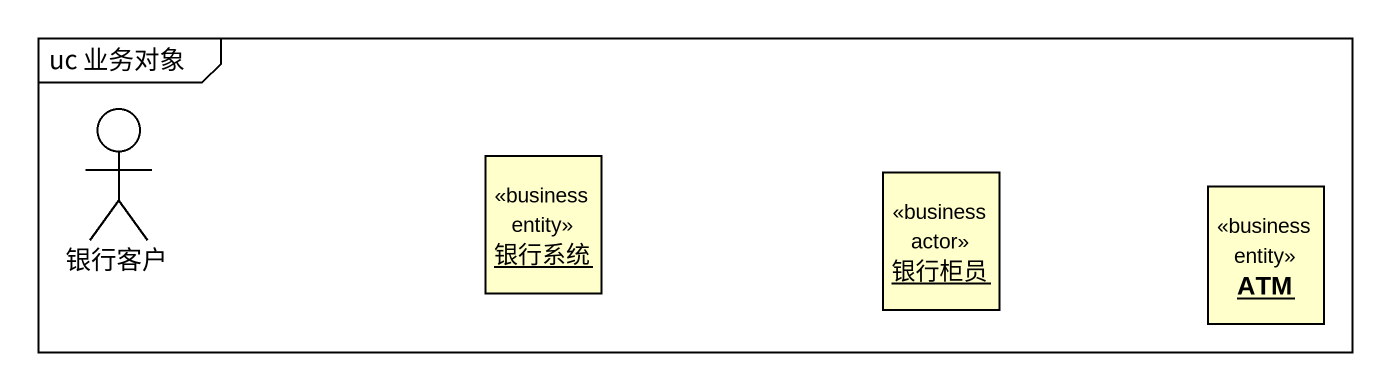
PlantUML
@startuml
mainframe uc 业务对象
allowmixing
hide circle
hide empty members
actor 银行客户
object 银行系统 <<business entity>>
object 银行柜员 <<business actor>>
object ATM <<business entity>>
@enduml
